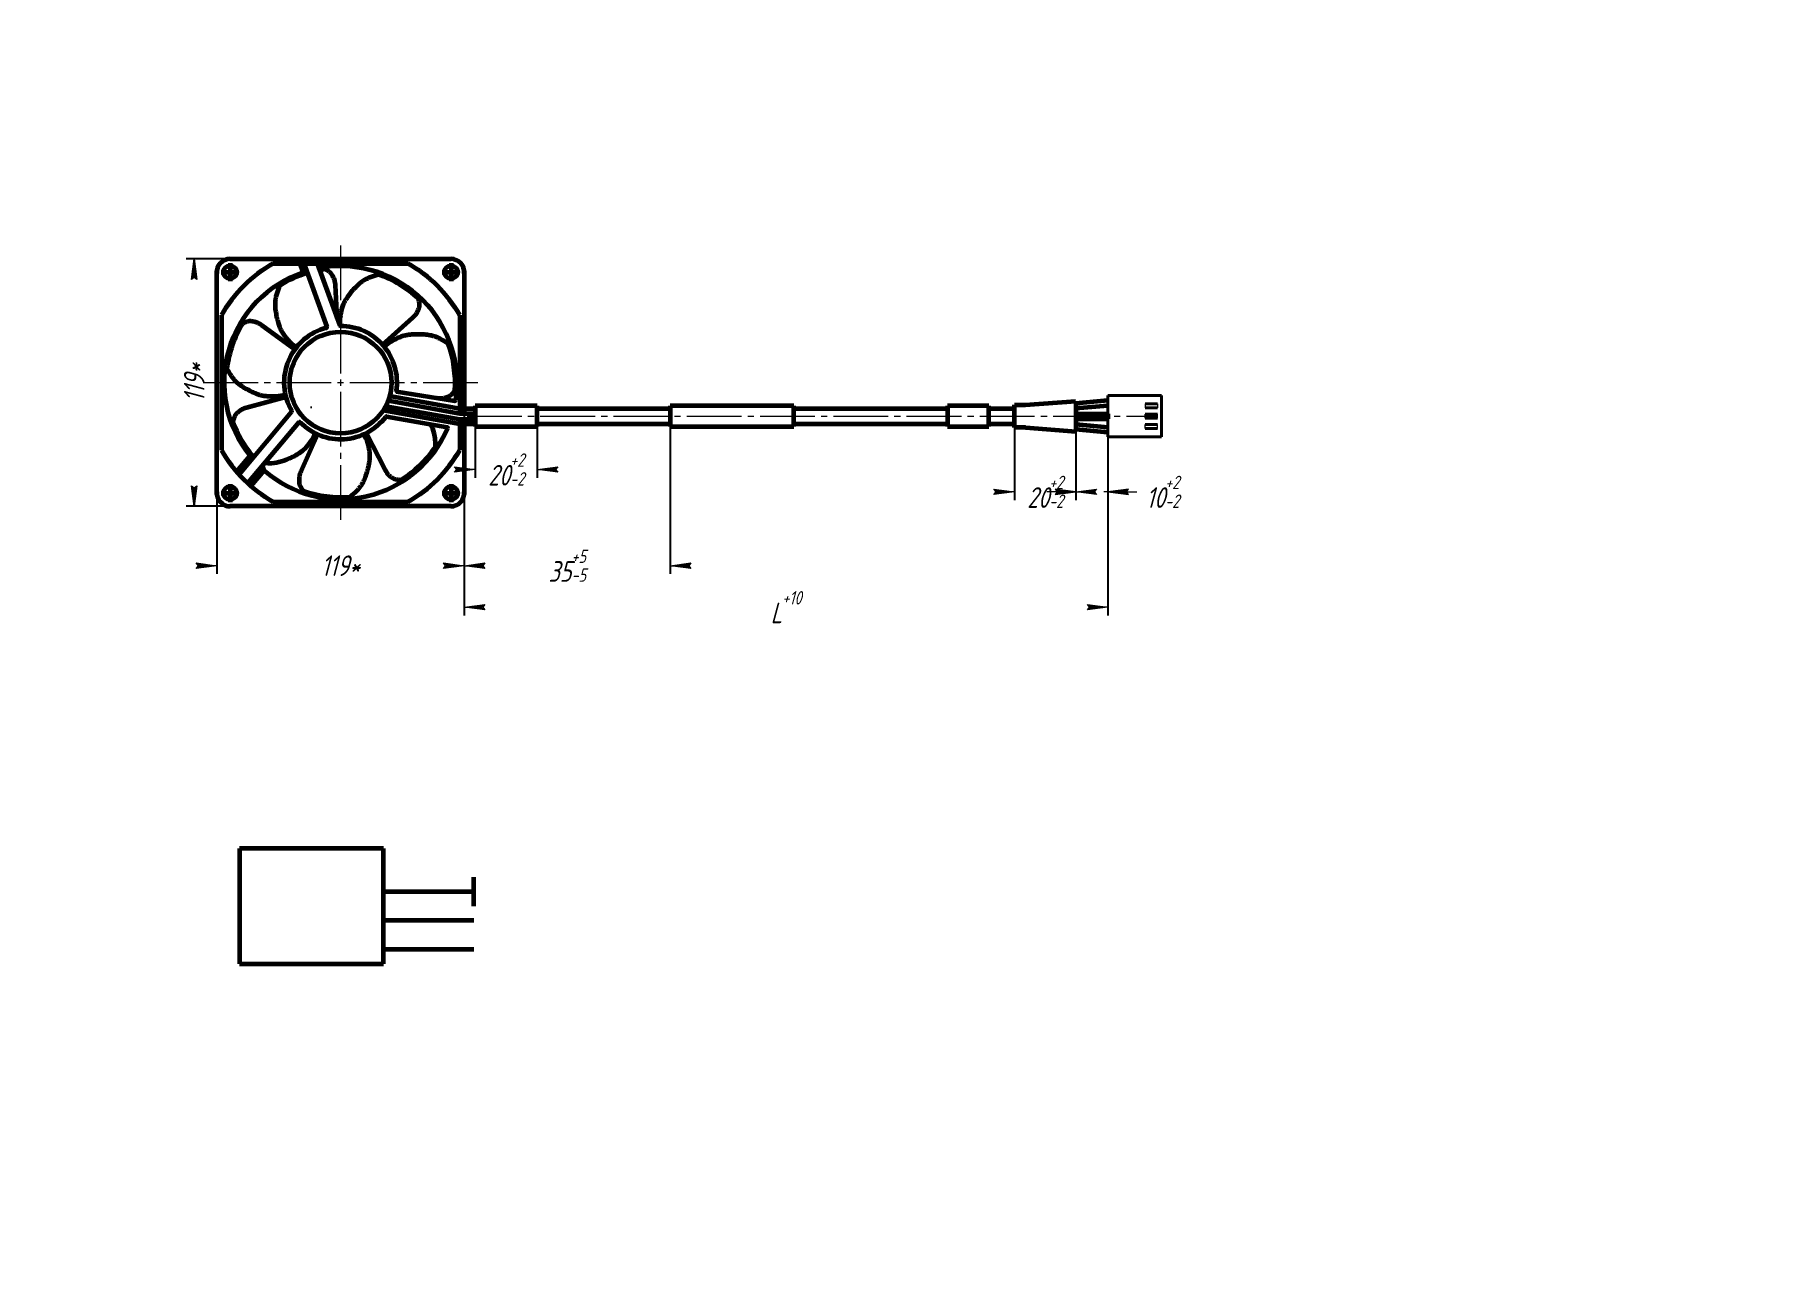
# Model space of a CAD drawing. Header units: millimetres. Extents: x 0 to 420, y 0 to 297.
import ezdxf

# ---------------------------------------------------------------- set-up
doc = ezdxf.new("R2010")
doc.units = ezdxf.units.MM
for name, pattern in [('K5LT32808', [0]), ('K5LT32809', [0]), ('K5LT32810', [0]), ('K5LT_AXLED', [17.780803, 13.280803, -1.5, 1.5, -1.5]), ('K5LT_BASIC', [0]), ('K5LT_THIN', [0])]:
    doc.linetypes.add(name, pattern=pattern)
doc.layers.add('Системный слой', color=7, linetype='Continuous')
doc.styles.add('KDIMTEXTSTYLE', font='GOST_AU.SHX', dxfattribs={"width": 0.96, "oblique": 15, "height": 5})
doc.dimstyles.new('KDIMSTYLE (0.50)', dxfattribs={"dimtxt": 5, "dimasz": 1, "dimexe": 2, "dimexo": 0, "dimgap": 1, "dimtad": 1, "dimlfac": 2, "dimtxsty": 'KDIMTEXTSTYLE', "dimsah": 1, "dimcen": 0, "dimdle": 1, "dimadec": 0, "dimazin": 0, "dimtfac": 0.667, "dimtmove": 0, "dimatfit": 3, "dimfxl": 1, "dimtvp": 1, "dimtolj": 1, "dimtzin": 0, "dimarcsym": 0})

# ---------------------------------------------------------------- blocks, each defined once
blk = doc.blocks.new('U0')
at = {"layer": 'Системный слой', "color": 150, "linetype": 'K5LT_BASIC', "lineweight": 60, "true_color": 0x0080ff}
for p, q in [((121.93, 206.9), (106.93, 206.9)), ((106.93, 206.9), (106.93, 201.9)), ((121.93, 201.9), (121.93, 206.9)), ((106.93, 201.9), (121.93, 201.9))]:
    blk.add_line(p, q, dxfattribs=at)
blk = doc.blocks.new('U1')
at = {"layer": 'Системный слой', "color": 150, "linetype": 'K5LT_BASIC', "lineweight": 60, "true_color": 0x0080ff}
for p, q in [((184.24, 206.9), (154.24, 206.9)), ((154.24, 206.9), (154.24, 201.9)), ((184.24, 201.9), (184.24, 206.9)), ((154.24, 201.9), (184.24, 201.9))]:
    blk.add_line(p, q, dxfattribs=at)
blk = doc.blocks.new('U2')
at = {"layer": 'Системный слой', "color": 150, "linetype": 'K5LT_BASIC', "lineweight": 60, "true_color": 0x0080ff}
for p, q in [((231.55, 206.9), (221.55, 206.9)), ((221.55, 206.9), (221.55, 201.9)), ((231.55, 201.9), (231.55, 206.9)), ((221.55, 201.9), (231.55, 201.9))]:
    blk.add_line(p, q, dxfattribs=at)
blk = doc.blocks.new('KDIMARROW_01')
at = {"layer": 'Системный слой'}
blk.add_hatch(color=0, dxfattribs=at).paths.add_polyline_path([(0, 0), (-5, 0.66), (-4.5, 0), (-5, -0.66)])
at = {"layer": 'Системный слой', "color": 0, "linetype": 'K5LT_THIN', "lineweight": 18}
for p, q in [((-4.5, 0), (-5, 0.66)), ((-5, 0.66), (0, 0)), ((0, 0), (-5, -0.66)), ((-5, -0.66), (-4.5, 0)), ((0, 0), (-1, 0))]:
    blk.add_line(p, q, dxfattribs=at)
blk = doc.blocks.new('U3')
at = {"layer": 'Системный слой', "color": 150, "linetype": 'K5LT_BASIC', "lineweight": 60, "true_color": 0x0080ff}
for p, q in [((84.68, 99.48), (49.68, 99.48)), ((49.68, 99.48), (49.68, 71.48)), ((84.68, 71.48), (84.68, 99.48)), ((49.68, 71.48), (84.68, 71.48))]:
    blk.add_line(p, q, dxfattribs=at)
blk = doc.blocks.new('KDIMARROW_02')
at = {"layer": 'Системный слой'}
blk.add_hatch(color=0, dxfattribs=at).paths.add_polyline_path([(4.5, 0), (5, 0.66), (0, 0), (5, -0.66)])
at = {"layer": 'Системный слой', "color": 0, "linetype": 'K5LT_THIN', "lineweight": 18}
for p, q in [((0, 0), (-1, 0)), ((5, 0.66), (0, 0)), ((0, 0), (5, -0.66)), ((0, 0), (7, 0)), ((4.5, 0), (5, 0.66)), ((5, -0.66), (4.5, 0))]:
    blk.add_line(p, q, dxfattribs=at)

msp = doc.modelspace()

# ---------------------------------------------------------------- linework, layer by layer
at = {"layer": 'Системный слой', "color": 30, "linetype": 'K5LT_AXLED', "lineweight": 18, "true_color": 0xff8000}
for p, q in [((74.2408, 245.8529), (74.2408, 179.2297)), ((40.9292, 212.5413), (107.5524, 212.5413)), ((104.9309, 204.4031), (272.2214, 204.4031))]:
    msp.add_line(p, q, dxfattribs=at)
at = {"layer": 'Системный слой', "color": 150, "linetype": 'K5LT_BASIC', "lineweight": 60, "true_color": 0x0080ff}
for p, q in [((44.2405, 185.4098), (44.2405, 239.6728)), ((47.4046, 242.5574), (101.077, 242.5574)), ((47.4283, 241.5153), (47.4283, 237.1923)), ((57.8755, 241.4523), (90.6061, 241.4523)), ((64.3226, 241.4523), (65.0802, 239.3792)), ((65.3022, 241.4523), (70.9326, 226.046)), ((68.5553, 241.4523), (74.0657, 226.3744)), ((69.2633, 239.5151), (70.0457, 240.3774)), ((69.6529, 241.4523), (70.0457, 240.3774)), ((101.0533, 241.5153), (101.0533, 237.1923)), ((104.2411, 239.6728), (104.2411, 205.0626)), ((45.2668, 239.3538), (49.5898, 239.3538)), ((65.0802, 239.3792), (66.1541, 239.1213)), ((73.4265, 228.1234), (73.0068, 236.1548)), ((98.8918, 239.3538), (103.2148, 239.3538)), ((45.3297, 228.9066), (45.3297, 196.176)), ((84.445, 221.7264), (91.8153, 228.3607)), ((103.1518, 228.9066), (103.1518, 205.0626)), ((63.1348, 220.6128), (55.1131, 226.4427)), ((87.8007, 210.3915), (102.0011, 208.1402)), ((60.9788, 208.9899), (51.3999, 206.4247)), ((84.5933, 205.8285), (103.1518, 202.5133)), ((85.1955, 206.864), (103.1518, 203.6564)), ((85.7775, 208.1662), (103.1518, 205.0626)), ((86.1538, 209.3294), (103.1518, 206.293)), ((104.2411, 206.293), (106.9309, 206.293)), ((106.9309, 206.293), (106.9309, 202.5133)), ((121.9309, 206.293), (154.2411, 206.293)), ((184.2411, 206.293), (221.5513, 206.293)), ((231.5513, 206.293), (237.8007, 206.293)), ((237.8007, 207.1548), (240.4644, 207.1548)), ((237.8007, 201.6515), (237.8007, 207.1548)), ((240.4644, 207.1548), (252.6524, 208.0701)), ((252.6524, 207.537), (260.4714, 208.2442)), ((252.6524, 208.0701), (252.6524, 200.703)), ((252.6524, 206.3016), (260.4714, 207.0088)), ((49.6479, 190.2061), (62.3665, 205.4424)), ((64.2074, 202.9167), (51.7252, 188.1134)), ((85.3589, 204.3383), (100.1349, 201.6988)), ((103.1518, 205.0626), (106.9309, 205.0626)), ((103.1518, 203.6564), (103.1518, 196.176)), ((103.1518, 203.6564), (106.9309, 203.6564)), ((104.2411, 203.6564), (104.2411, 185.4098)), ((104.2411, 202.5133), (106.9309, 202.5133)), ((121.9309, 202.5133), (154.2411, 202.5133)), ((184.2411, 202.5133), (221.5513, 202.5133)), ((231.5513, 202.5133), (237.8007, 202.5133)), ((240.4644, 201.6515), (237.8007, 201.6515)), ((240.4644, 201.6515), (252.6524, 200.703)), ((252.6524, 205.004), (260.4714, 205.004)), ((252.6524, 203.7736), (260.4714, 203.7736)), ((252.6524, 202.4715), (260.4714, 201.7643)), ((260.4714, 205.004), (260.4714, 203.7736)), ((68.6547, 199.9998), (64.62, 190.9413)), ((80.4719, 200.3075), (84.9726, 191.4712)), ((252.6524, 201.2361), (260.4714, 200.5289)), ((52.2686, 194.7601), (49.0243, 190.9125)), ((55.6792, 191.2243), (52.4841, 187.4351)), ((55.6792, 191.2243), (55.338, 192.398)), ((45.2668, 185.7288), (49.5898, 185.7288)), ((47.4283, 187.8903), (47.4283, 183.5673)), ((98.8918, 185.7288), (103.2148, 185.7288)), ((101.0533, 187.8903), (101.0533, 183.5673)), ((101.077, 182.5251), (47.4046, 182.5251)), ((57.8755, 183.6302), (90.6061, 183.6302)), ((106.6026, 85.4821), (106.6026, 92.4821)), ((106.6026, 88.9821), (84.6795, 88.9821)), ((106.6026, 81.9821), (84.6795, 81.9821)), ((106.6026, 74.9821), (84.6795, 74.9821))]:
    msp.add_line(p, q, dxfattribs=at)
at = {"layer": 'Системный слой', "color": 7, "linetype": 'K5LT32808', "lineweight": 25}
msp.add_line((66.9167, 206.6142), (67.3116, 206.6158), dxfattribs=at)
at = {"layer": 'Системный слой', "color": 7, "linetype": 'K5LT32809', "lineweight": 40}
for p, q in [((273.4714, 209.3888), (260.4714, 209.3888)), ((260.4714, 209.3888), (260.4714, 199.3888)), ((272.514, 207.3888), (269.5143, 207.3888)), ((272.514, 206.3888), (269.5143, 206.3888)), ((273.4714, 209.3888), (273.4714, 199.3888)), ((272.4714, 204.8888), (269.4717, 204.8888)), ((272.4714, 203.8888), (269.4717, 203.8888)), ((272.514, 202.3888), (269.5143, 202.3888)), ((273.4714, 199.3888), (260.4714, 199.3888)), ((272.514, 201.3888), (269.5143, 201.3888))]:
    msp.add_line(p, q, dxfattribs=at)
at = {"layer": 'Системный слой', "color": 7, "linetype": 'K5LT32810', "lineweight": 15}
for p, q in [((269.5143, 207.3888), (269.5143, 206.3888)), ((272.5146, 207.3888), (272.5146, 206.3888)), ((269.4717, 203.8888), (269.4717, 204.8888)), ((269.5143, 201.3888), (269.5143, 202.3888)), ((272.472, 203.8888), (272.472, 204.8888)), ((272.5146, 201.3888), (272.5146, 202.3888))]:
    msp.add_line(p, q, dxfattribs=at)
at = {"layer": 'Системный слой', "color": 150, "linetype": 'K5LT_BASIC', "lineweight": 60, "true_color": 0x0080ff}
for centre, radius in [((47.4283, 239.3538), 1.6125), ((101.0533, 239.3538), 1.6125), ((74.2408, 212.5413), 12.3384), ((47.4283, 185.7288), 1.6125), ((101.0533, 185.7288), 1.6125)]:
    msp.add_circle(centre, radius, dxfattribs=at)
for centre, radius, start, end in [((47.4283, 239.3538), 3.2037, 89.57618, 185.71402), ((74.2408, 212.5413), 33.2216, 119.512297, 150.487703), ((74.2408, 212.5413), 27.7923, 98.01868, 99.484319), ((74.2408, 212.5413), 28.2656, 351.313965, 98.617748), ((74.2408, 212.5413), 33.2216, 29.512297, 60.487703), ((101.0533, 239.3538), 3.2037, 354.28598, 90.42382), ((74.2408, 212.5413), 28.2656, 108.548675, 218.981826), ((74.2408, 212.5413), 27.7923, 106.954578, 121.894683), ((74.2408, 212.5413), 27.7923, 47.01868, 70.894683), ((74.2408, 212.5413), 27.7923, 149.01868, 172.894683), ((74.2408, 212.5413), 13.7293, 104.413184, 210.256331), ((70.784, 225.9917), 0.1582, 284.413184, 20.075258), ((74.2143, 226.4287), 0.1582, 200.075258, 270.109372), ((74.2408, 212.5413), 13.7293, 351.644197, 90.109372), ((74.2408, 212.5413), 27.7923, 356.01868, 19.894683), ((87.9808, 210.5232), 0.1582, 171.644197, 260.991465), ((102.0258, 208.2965), 0.1582, 260.991465, 351.313965), ((74.2408, 212.5413), 27.7923, 200.01868, 219.769524), ((62.2451, 205.5438), 0.1582, 320.146363, 30.256331), ((64.3283, 202.8148), 0.1582, 44.457583, 139.862391), ((74.2408, 212.5413), 13.7293, 224.457583, 322.994854), ((85.3311, 204.1826), 0.1582, 79.87191, 142.994854), ((100.1071, 201.5431), 0.1582, 336.965163, 79.87191), ((74.2408, 212.5413), 28.2656, 228.952574, 336.965163), ((74.2408, 212.5413), 33.2216, 209.512297, 240.487703), ((74.2408, 212.5413), 27.7923, 302.01868, 325.894683), ((74.2408, 212.5413), 33.2216, 299.512297, 330.487703), ((74.2408, 212.5413), 27.7923, 226.838122, 227.402375), ((47.4283, 185.7288), 3.2037, 174.28598, 270.42382), ((74.2408, 212.5413), 27.7923, 251.01868, 274.894683), ((101.0533, 185.7288), 3.2037, 269.57618, 5.71402)]:
    msp.add_arc(centre, radius, start, end, dxfattribs=at)
for points, knots in [([(73.0068, 236.1548), (72.9909, 236.5641), (72.9132, 237.1214), (72.6608, 237.7976), (72.4711, 238.2267), (72.2604, 238.6235), (72.041, 238.9377), (71.8239, 239.1748), (71.5943, 239.3778), (71.3203, 239.5767), (70.9103, 239.817), (70.5774, 239.9671), (70.3639, 240.0619)], [0, 0, 0, 0, 2.93926713, 3.98095572, 5.16392516, 6.30046935, 7.19435624, 7.90249985, 8.59917381, 9.38719364, 10.32506128, 12, 12, 12, 12]), ([(63.5111, 221.1067), (62.8872, 221.5494), (62.0071, 222.3197), (61.0059, 223.5076), (60.3187, 224.4032), (59.8075, 225.272), (59.4425, 226.147), (59.1151, 227.1985), (58.8029, 228.4983), (58.5094, 229.9436), (58.4051, 231.2475), (58.4472, 232.3332), (58.5846, 233.2605), (58.9196, 234.5326), (59.2973, 235.4841), (59.5564, 236.1375)], [0, 0, 0, 0, 2.04407406, 3.10937225, 4.15032503, 5.05805697, 5.79588322, 6.68059319, 7.99978025, 9.36948039, 10.61738243, 11.48797201, 12.26941003, 13.11873085, 15, 15, 15, 15]), ([(74.1449, 226.2702), (74.0964, 227.0336), (74.1412, 228.2023), (74.4342, 229.7281), (74.6978, 230.8257), (75.0512, 231.7698), (75.5016, 232.604), (76.1127, 233.5203), (76.9264, 234.5808), (77.8649, 235.7185), (78.8126, 236.6201), (79.6828, 237.2707), (80.4899, 237.7474), (81.6894, 238.2877), (82.6665, 238.593), (83.3374, 238.8028)], [0, 0, 0, 0, 2.04407406, 3.10937225, 4.15032503, 5.05805697, 5.79588322, 6.68059319, 7.99978025, 9.36948039, 10.61738243, 11.48797201, 12.26941003, 13.11873085, 15, 15, 15, 15]), ([(91.8153, 228.3607), (92.1234, 228.6306), (92.5077, 229.0418), (92.8743, 229.6634), (93.0884, 230.0809), (93.2642, 230.4943), (93.3703, 230.8627), (93.4179, 231.1805), (93.4312, 231.4867), (93.4133, 231.8248), (93.3421, 232.2947), (93.2492, 232.6479), (93.1885, 232.8735)], [0, 0, 0, 0, 2.93926713, 3.98095572, 5.16392516, 6.30046935, 7.19435624, 7.90249985, 8.59917381, 9.38719364, 10.32506128, 12, 12, 12, 12]), ([(55.1131, 226.4427), (54.785, 226.688), (54.303, 226.9784), (53.6186, 227.2077), (53.1658, 227.3303), (52.7248, 227.4163), (52.3425, 227.4435), (52.0217, 227.4241), (51.7194, 227.3734), (51.3924, 227.2856), (50.9476, 227.1182), (50.6215, 226.9539), (50.4134, 226.8476)], [0, 0, 0, 0, 2.93926713, 3.98095572, 5.16392516, 6.30046935, 7.19435624, 7.90249985, 8.59917381, 9.38719364, 10.32506128, 12, 12, 12, 12]), ([(84.8498, 221.2557), (85.4126, 221.7738), (86.349, 222.4745), (87.7192, 223.2069), (88.7381, 223.6929), (89.6941, 224.0123), (90.6259, 224.1873), (91.7225, 224.289), (93.0588, 224.3241), (94.5336, 224.3108), (95.8307, 224.1417), (96.8839, 223.8748), (97.7623, 223.5476), (98.937, 222.9554), (99.7892, 222.3881), (100.3744, 221.9988)], [0, 0, 0, 0, 2.04407406, 3.10937225, 4.15032503, 5.05805697, 5.79588322, 6.68059319, 7.99978025, 9.36948039, 10.61738243, 11.48797201, 12.26941003, 13.11873085, 15, 15, 15, 15]), ([(60.8318, 209.5931), (60.0951, 209.3869), (58.9426, 209.1877), (57.3893, 209.1572), (56.2609, 209.1868), (55.264, 209.3362), (54.3543, 209.6033), (53.3311, 210.0105), (52.1245, 210.5859), (50.8165, 211.2673), (49.7376, 212.0069), (48.9203, 212.7228), (48.2862, 213.4132), (47.5084, 214.4741), (47.0066, 215.3664), (46.6619, 215.979)], [0, 0, 0, 0, 2.04407406, 3.10937225, 4.15032503, 5.05805697, 5.79588322, 6.68059319, 7.99978025, 9.36948039, 10.61738243, 11.48797201, 12.26941003, 13.11873085, 15, 15, 15, 15]), ([(97.5948, 208.8388), (97.9985, 208.7692), (98.5598, 208.7293), (99.2737, 208.8356), (99.7328, 208.932), (100.1647, 209.0555), (100.5178, 209.2049), (100.7948, 209.3679), (101.0411, 209.5503), (101.2926, 209.7769), (101.6129, 210.128), (101.8289, 210.4225), (101.966, 210.6116)], [0, 0, 0, 0, 2.93926713, 3.98095572, 5.16392516, 6.30046935, 7.19435624, 7.90249985, 8.59917381, 9.38719364, 10.32506128, 12, 12, 12, 12]), ([(51.3999, 206.4247), (51.0028, 206.3241), (50.4738, 206.1322), (49.8649, 205.7448), (49.4846, 205.47), (49.1403, 205.1814), (48.8785, 204.9014), (48.6918, 204.6398), (48.5409, 204.373), (48.4034, 204.0637), (48.2535, 203.6127), (48.176, 203.2558), (48.1276, 203.0272)], [0, 0, 0, 0, 2.93926713, 3.98095572, 5.16392516, 6.30046935, 7.19435624, 7.90249985, 8.59917381, 9.38719364, 10.32506128, 12, 12, 12, 12]), ([(96.0124, 202.4353), (96.3898, 201.7466), (97.1285, 199.9741), (97.2071, 198.0711), (97.253, 196.9577)], [0, 0, 0, 0, 0.41492292, 1, 1, 1, 1]), ([(68.0934, 200.2652), (67.9102, 199.8765), (67.4219, 198.8408), (66.3383, 197.3694), (64.7516, 195.5759), (62.4434, 194.3852), (60.003, 193.2968), (57.757, 192.8693), (56.4123, 192.9564), (55.8631, 193.0207)], [0, 0, 0, 0, 0.08495309, 0.22636859, 0.36054948, 0.55482443, 0.73247705, 0.8906555, 1, 1, 1, 1]), ([(79.9124, 200.0383), (80.2673, 199.3606), (80.7017, 198.2747), (81.0545, 196.7617), (81.2602, 195.6517), (81.3213, 194.6455), (81.2492, 193.7002), (81.0636, 192.6147), (80.7516, 191.3148), (80.3571, 189.8937), (79.858, 188.6846), (79.3276, 187.7364), (78.7842, 186.9726), (77.9082, 185.9912), (77.1397, 185.3148), (76.6121, 184.8503)], [0, 0, 0, 0, 2.04407406, 3.10937225, 4.15032503, 5.05805697, 5.79588322, 6.68059319, 7.99978025, 9.36948039, 10.61738243, 11.48797201, 12.26941003, 13.11873085, 15, 15, 15, 15]), ([(64.62, 190.9413), (64.4483, 190.5694), (64.2645, 190.0375), (64.1824, 189.3205), (64.1566, 188.852), (64.1642, 188.4028), (64.2171, 188.0232), (64.3028, 187.7134), (64.4153, 187.4283), (64.5691, 187.1267), (64.8253, 186.7264), (65.0538, 186.4416), (65.201, 186.2602)], [0, 0, 0, 0, 2.93926713, 3.98095572, 5.16392516, 6.30046935, 7.19435624, 7.90249985, 8.59917381, 9.38719364, 10.32506128, 12, 12, 12, 12]), ([(84.9726, 191.4712), (85.1535, 191.1037), (85.4512, 190.6261), (85.9568, 190.1111), (86.3046, 189.7963), (86.6585, 189.5195), (86.9868, 189.3217), (87.2815, 189.1934), (87.5738, 189.1013), (87.905, 189.0311), (88.3773, 188.9782), (88.7425, 188.9766), (88.9761, 188.9769)], [0, 0, 0, 0, 2.93926713, 3.98095572, 5.16392516, 6.30046935, 7.19435624, 7.90249985, 8.59917381, 9.38719364, 10.32506128, 12, 12, 12, 12])]:
    msp.add_open_spline(points, degree=3, knots=knots, dxfattribs=at)

# ---------------------------------------------------------------- block references
at = {"layer": 'Системный слой'}
for name in ['U0', 'U1', 'U2', 'U3']:
    msp.add_blockref(name, (0, 0), dxfattribs=at)

# ---------------------------------------------------------------- dimensions: what is measured, and where the dimension line sits
at = {"layer": 'Системный слой', "color": 7}
msp.add_linear_dim(base=(38.74, 242.5574), p1=(74.2408, 182.5251), p2=(74.2408, 242.5574), angle=90, location=(38.74, 212.5413), text='\\H5.0;\\W0.965;\\Q15;\\H5.0;\\W0.965;\\Q15;\\Q15;119\\H5.0;\\W0.965;\\Q15;\\Q15;*', dimstyle='KDIMSTYLE (0.50)', override={"dimexo": 0, "dimblk1": 'KDIMARROW_01', "dimblk2": 'KDIMARROW_01', "dimse1": 0, "dimse2": 0, "dimclrt": 7, "dimtolj": 1}, dxfattribs=at).render()
for base, p1, p2, location, text, override in [((44.2405, 168.1125), (104.2411, 212.5413), (44.2405, 212.5413), (74.2408, 168.1125), '\\H5.0;\\W0.965;\\Q15;\\H5.0;\\W0.965;\\Q15;\\Q15;119\\H5.0;\\W0.965;\\Q15;\\Q15;*', {"dimexo": 0, "dimblk1": 'KDIMARROW_01', "dimblk2": 'KDIMARROW_01', "dimse1": 0, "dimse2": 0, "dimclrt": 7, "dimtolj": 1}), ((260.4714, 158.0542), (104.2411, 205.0626), (260.4714, 199.1475), (182.3562, 158.0542), '\\H5.0;\\W0.965;\\Q15;\\H5.0;\\W0.965;\\Q15;\\Q15;L\\H0.65x;\\S+10^ ;\\H1.5x;', {"dimexo": 0, "dimblk1": 'KDIMARROW_01', "dimblk2": 'KDIMARROW_01', "dimse1": 0, "dimse2": 0, "dimclrt": 7, "dimtolj": 1}), ((104.2411, 168.1125), (154.2411, 201.9031), (104.2411, 185.4098), (129.2411, 168.1125), '\\H5.0;\\W0.965;\\Q15;\\H5.0;\\W0.965;\\Q15;\\Q15;35\\H0.65x;\\S+5^ -5;\\H1.5x;', {"dimexo": 0, "dimblk1": 'KDIMARROW_01', "dimblk2": 'KDIMARROW_01', "dimse1": 0, "dimse2": 0, "dimclrt": 7, "dimtolj": 1}), ((106.9309, 191.4712), (121.9309, 201.9031), (106.9309, 201.9031), (114.4309, 191.4712), '\\H5.0;\\W0.965;\\Q15;\\H5.0;\\W0.965;\\Q15;\\Q15;20\\H0.65x;\\S+2^ -2;\\H1.5x;', {"dimexo": 0, "dimblk1": 'KDIMARROW_01', "dimblk2": 'KDIMARROW_01', "dimse1": 0, "dimse2": 0, "dimclrt": 7, "dimtolj": 1}), ((237.8007, 186.0478), (252.6524, 204.3866), (237.8007, 204.4031), (245.2265, 186.0478), '\\H5.0;\\W0.965;\\Q15;\\H5.0;\\W0.965;\\Q15;\\Q15;20\\H0.65x;\\S+2^ -2;\\H1.5x;', {"dimexo": 0, "dimblk1": 'KDIMARROW_01', "dimblk2": 'KDIMARROW_01', "dimse1": 0, "dimse2": 0, "dimclrt": 7, "dimtolj": 1}), ((260.4714, 186.0478), (252.6524, 200.703), (260.4714, 201.6975), (273.7392, 186.0478), '\\H5.0;\\W0.965;\\Q15;\\H5.0;\\W0.965;\\Q15;\\Q15;10\\H0.65x;\\S+2^ -2;\\H1.5x;', {"dimexo": 0, "dimblk1": 'KDIMARROW_02', "dimblk2": 'KDIMARROW_02', "dimse1": 0, "dimse2": 0, "dimclrt": 7, "dimtolj": 1})]:
    msp.add_linear_dim(base=base, p1=p1, p2=p2, location=location, text=text, dimstyle='KDIMSTYLE (0.50)', override=override, dxfattribs=at).render()

doc.saveas('drawing.dxf')
